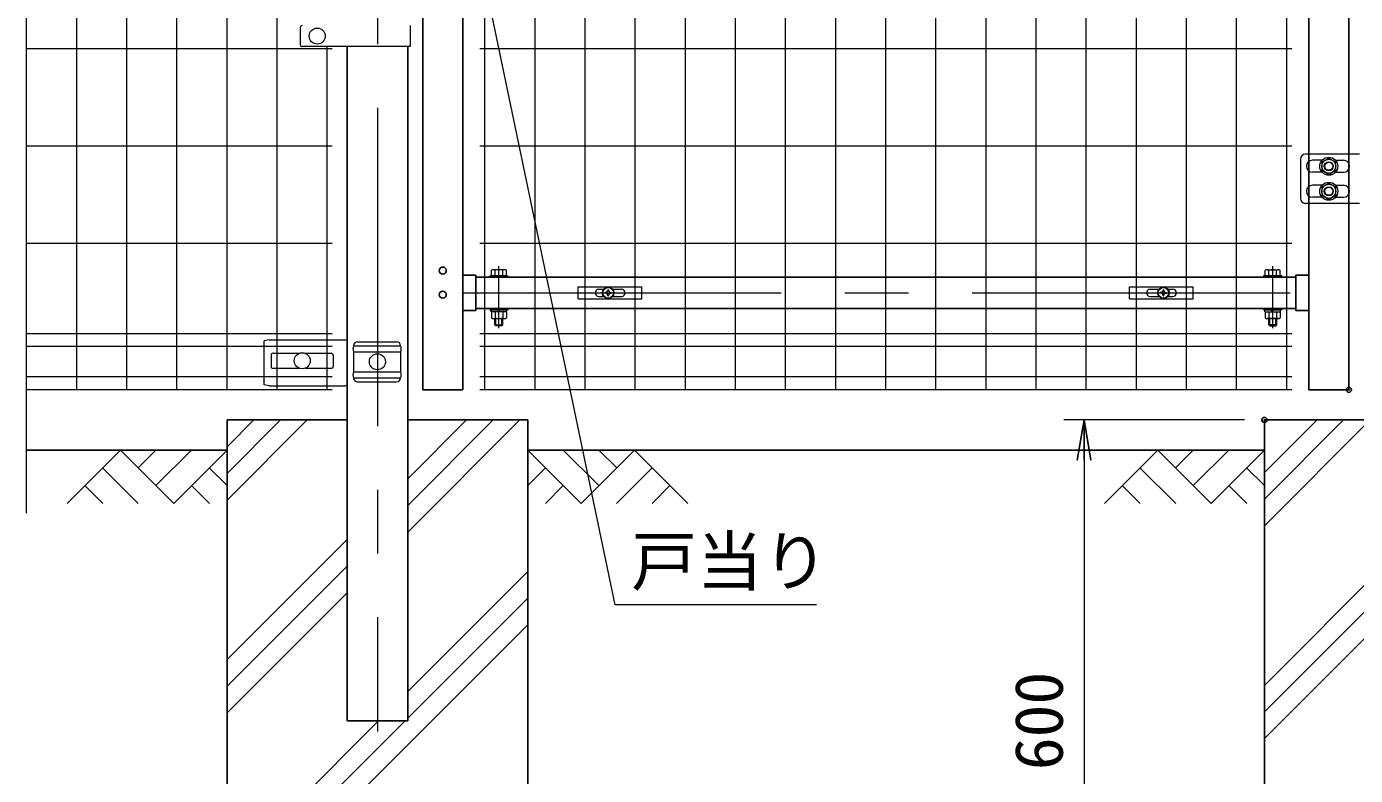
# Model space of a CAD drawing. Units: millimetres, scale not verified. Extents: x -4200 to 4200, y -2970 to 2970.
# Drawn here: x -2969 to -1643, y -911 to -165 of the extents above; entities that cross this region are included whole.
import ezdxf
from ezdxf.enums import TextEntityAlignment as Align

# ---------------------------------------------------------------- set-up
doc = ezdxf.new("R2010")
doc.units = ezdxf.units.MM
doc.header["$LTSCALE"] = 10
doc.header["$PDMODE"] = 32
doc.header["$PDSIZE"] = 5
doc.linetypes.add('USER1', pattern=[50.8, 31.75, -6.35, 6.35, -6.35])
for name, color, linetype, lineweight in [('0-1_D-STR1', 1, 'Continuous', 25), ('0-2_D-STR3', 3, 'Continuous', 13), ('0-3_D-BMK', 2, 'USER1', 13), ('0-4_D-STR-TXT', 7, 'Continuous', 13), ('0-5_D-STR-DIM', 7, 'Continuous', 13), ('0-6_D-DCR-HCH', 7, 'Continuous', 13), ('0-7_D-BGD', 7, 'Continuous', 25), ('0-8_D-STR4', 7, 'Continuous', 25), ('0-B_D-STR2', 7, 'Continuous', 13)]:
    doc.layers.add(name, color=color, linetype=linetype, lineweight=lineweight)
doc.layers.add('0-9_0', color=7, linetype='Continuous')
doc.layers.add('0-A_Defpoints', color=6, linetype='Continuous')
doc.styles.add('ＭＳ ゴシック', font='')
doc.styles.get('ＭＳ ゴシック').set_extended_font_data('MS Gothic')

# ---------------------------------------------------------------- blocks, each defined once
blk = doc.blocks.new('_Open')
at = {"layer": '0-9_0'}
blk.add_line((-10, 1.667), (0, 0), dxfattribs=at)
blk.add_lwpolyline([(-10, -1.667), (0, 0), (-10, 0)], dxfattribs=at)
blk = doc.blocks.new('A$Cc5bff5c2')
at = {"layer": '0-2_D-STR3'}
for p, q in [((-297.7, 60), (337.3, 60)), ((-297.7, -60), (-297.7, 60)), ((-95.2, 35), (-45.6, 35)), ((-18.5, 4.2), (-31.5, 3.9)), ((-31.5, 3.9), (-31.5, -4)), ((-4, 31.5), (-4.2, 18.5)), ((-4, 31.5), (4, 31.5)), ((4, 31.5), (4.2, 18.5)), ((18.5, 4.2), (31.5, 3.9)), ((31.5, 3.9), (31.5, -4)), ((45.6, 35), (134.8, 35)), ((-95.2, -35), (-45.6, -35)), ((-18.5, -4.2), (-31.5, -4)), ((-4, -31.5), (-4.2, -18.5)), ((18.5, -4.2), (31.5, -4)), ((45.6, -35), (134.8, -35))]:
    blk.add_line(p, q, dxfattribs=at)
for points in [[(-297.7, -60), (337.3, -60), (337.3, 60)], [(-4, -31.5), (4, -31.5), (4.2, -18.5)]]:
    blk.add_lwpolyline(points, dxfattribs=at)
for radius in [57.5, 52.5]:
    blk.add_circle((0, 0), radius, dxfattribs=at)
for centre, radius, start, end in [((-95.2, 0), 35, 90, 270), ((-19.1, 19), 14.9, 270, 0), ((19.1, 19), 14.9, 180, 270), ((134.8, 0), 35, 270, 90), ((-19.1, -19), 14.9, 0, 90), ((19.1, -19), 14.9, 90, 180)]:
    blk.add_arc(centre, radius, start, end, dxfattribs=at)
blk = doc.blocks.new('A$C5ba32ecb')
at = {"layer": '0-2_D-STR3'}
for p, q in [((-337.5, 60), (297.5, 60)), ((-337.5, -60), (-337.5, 60)), ((-135, 35), (-45.6, 35)), ((-18.5, 4.2), (-31.5, 3.9)), ((-31.5, 3.9), (-31.5, -4)), ((-4, 31.5), (-4.2, 18.5)), ((-4, 31.5), (4, 31.5)), ((4, 31.5), (4.2, 18.5)), ((18.5, 4.2), (31.5, 3.9)), ((31.5, 3.9), (31.5, -4)), ((45.6, 35), (95, 35)), ((-135, -35), (-45.6, -35)), ((-18.5, -4.2), (-31.5, -4)), ((-4, -31.5), (-4.2, -18.5)), ((18.5, -4.2), (31.5, -4)), ((45.6, -35), (95, -35))]:
    blk.add_line(p, q, dxfattribs=at)
for points in [[(-337.5, -60), (297.5, -60), (297.5, 60)], [(-4, -31.5), (4, -31.5), (4.2, -18.5)]]:
    blk.add_lwpolyline(points, dxfattribs=at)
for radius in [57.5, 52.5]:
    blk.add_circle((0, 0), radius, dxfattribs=at)
for centre, radius, start, end in [((-135, 0), 35, 90, 270), ((-19.1, 19), 14.9, 270, 0), ((19.1, 19), 14.9, 180, 270), ((95, 0), 35, 270, 90), ((-19.1, -19), 14.9, 0, 90), ((19.1, -19), 14.9, 90, 180)]:
    blk.add_arc(centre, radius, start, end, dxfattribs=at)

msp = doc.modelspace()

# ---------------------------------------------------------------- linework, layer by layer
at = {"layer": '0-1_D-STR1'}
for p, q in [((-2533.47, 1158.22), (-2533.47, -526.78)), ((-1689.47, 1158.22), (-1689.47, -526.78)), ((-2573.47, 421.22), (-2573.47, -526.78)), ((-2648.98, -184.53), (-2648.98, -856.78)), ((-2588.48, -184.53), (-2588.48, -856.78)), ((-2533.47, -412.53), (-2520.47, -412.53)), ((-2520.47, -412.53), (-2520.47, -447.53)), ((-2520.47, -414.53), (-1702.48, -414.53)), ((-1689.47, -412.53), (-1702.48, -412.53)), ((-1702.48, -412.53), (-1702.48, -447.53)), ((-2533.47, -447.53), (-2520.47, -447.53)), ((-2520.47, -445.53), (-1702.48, -445.53)), ((-1689.47, -447.53), (-1702.48, -447.53)), ((-2573.47, -526.78), (-2533.47, -526.78)), ((-2648.98, -856.78), (-2588.48, -856.78))]:
    msp.add_line(p, q, dxfattribs=at)
msp.add_lwpolyline([(-1649.47, 1158.22), (-1649.47, -526.78), (-1689.47, -526.78)], dxfattribs=at)
for centre in [(-2553.47, -407.78), (-2553.47, -431.78)]:
    msp.add_circle(centre, 3.5, dxfattribs=at)
at = {"layer": '0-2_D-STR3'}
for p, q in [((-2695.71, -165.53), (-2695.71, -182.53)), ((-2586.18, -163.53), (-2586.18, -184.53)), ((-2586.18, -184.53), (-2693.71, -184.53)), ((-1697.75, -296.78), (-1697.75, -335.78)), ((-1638.89, -291.78), (-1692.75, -291.78)), ((-1676.18, -297.78), (-1685.75, -297.78)), ((-1662.77, -297.78), (-1654.75, -297.78)), ((-1676.18, -309.78), (-1685.75, -309.78)), ((-1662.77, -309.78), (-1654.75, -309.78)), ((-1676.18, -322.78), (-1685.75, -322.78)), ((-1662.77, -322.78), (-1654.75, -322.78)), ((-1638.89, -340.78), (-1692.75, -340.78)), ((-1676.18, -334.78), (-1685.75, -334.78)), ((-1662.77, -334.78), (-1654.75, -334.78)), ((-2504.97, -412.93), (-2504.97, -407.48)), ((-2491.85, -406.93), (-2503.1, -406.93)), ((-2501.22, -412.93), (-2501.22, -407.48)), ((-2493.72, -412.93), (-2493.72, -407.48)), ((-2489.97, -412.93), (-2489.97, -407.48)), ((-1732.98, -412.93), (-1732.98, -407.48)), ((-1731.1, -406.93), (-1719.85, -406.93)), ((-1729.23, -412.93), (-1729.23, -407.48)), ((-1721.73, -412.93), (-1721.73, -407.48)), ((-1717.97, -412.93), (-1717.97, -407.48)), ((-2506.47, -412.93), (-2506.47, -414.53)), ((-2506.47, -412.93), (-2488.47, -412.93)), ((-2506.47, -414.53), (-2488.47, -414.53)), ((-2489.97, -412.93), (-2504.97, -412.93)), ((-2488.47, -412.93), (-2488.47, -414.53)), ((-1734.48, -412.93), (-1734.48, -414.53)), ((-1716.48, -412.93), (-1734.48, -412.93)), ((-1716.48, -414.53), (-1734.48, -414.53)), ((-1732.98, -412.93), (-1717.97, -412.93)), ((-1716.48, -412.93), (-1716.48, -414.53)), ((-2506.47, -445.53), (-2506.47, -447.13)), ((-2506.47, -445.53), (-2488.47, -445.53)), ((-2506.47, -447.13), (-2488.47, -447.13)), ((-2504.97, -449.13), (-2504.97, -455.08)), ((-2501.22, -449.13), (-2501.22, -455.08)), ((-2497.1, -449.13), (-2498.25, -447.13)), ((-2496.4, -449.13), (-2497.56, -447.13)), ((-2493.72, -449.13), (-2493.72, -455.08)), ((-2489.97, -449.13), (-2489.97, -455.08)), ((-2488.47, -445.53), (-2488.47, -447.13)), ((-1734.48, -445.53), (-1734.48, -447.13)), ((-1716.48, -445.53), (-1734.48, -445.53)), ((-1716.48, -447.13), (-1734.48, -447.13)), ((-1732.98, -449.13), (-1732.98, -455.08)), ((-1729.23, -449.13), (-1729.23, -455.08)), ((-1726.54, -449.13), (-1725.39, -447.13)), ((-1725.85, -449.13), (-1724.7, -447.13)), ((-1721.73, -449.13), (-1721.73, -455.08)), ((-1717.97, -449.13), (-1717.97, -455.08)), ((-1716.48, -445.53), (-1716.48, -447.13)), ((-2503.1, -455.64), (-2491.85, -455.64)), ((-2501.47, -461.93), (-2501.47, -455.64)), ((-2501.47, -461.93), (-2500.47, -462.93)), ((-2501.47, -461.93), (-2493.47, -461.93)), ((-2500.47, -462.93), (-2500.47, -455.64)), ((-2494.47, -462.93), (-2500.47, -462.93)), ((-2494.47, -462.93), (-2494.47, -455.64)), ((-2494.47, -462.93), (-2493.47, -461.93)), ((-2493.47, -461.93), (-2493.47, -455.64)), ((-1719.85, -455.64), (-1731.1, -455.64)), ((-1729.48, -461.93), (-1729.48, -455.64)), ((-1728.48, -462.93), (-1729.48, -461.93)), ((-1721.48, -461.93), (-1729.48, -461.93)), ((-1728.48, -462.93), (-1728.48, -455.64)), ((-1728.48, -462.93), (-1722.48, -462.93)), ((-1722.48, -462.93), (-1722.48, -455.64)), ((-1721.48, -461.93), (-1722.48, -462.93)), ((-1721.48, -461.93), (-1721.48, -455.64)), ((-2726.73, -476.98), (-2731.73, -477.98)), ((-2726.73, -476.98), (-2650.85, -476.98)), ((-2648.98, -477.38), (-2650.85, -476.98)), ((-2731.73, -521.78), (-2731.73, -477.98)), ((-2722.85, -490.28), (-2696.51, -490.28)), ((-2690.94, -490.28), (-2664.85, -490.28)), ((-2642.4, -482.78), (-2595.65, -482.78)), ((-2642.4, -488.78), (-2595.65, -488.78)), ((-2642.4, -488.78), (-2642.4, -508.78)), ((-2638.4, -478.78), (-2599.65, -478.78)), ((-2595.65, -488.78), (-2595.65, -508.78)), ((-2724.85, -492.28), (-2724.85, -503.28)), ((-2662.85, -492.28), (-2662.85, -503.28)), ((-2722.85, -505.28), (-2696.51, -505.28)), ((-2690.94, -505.28), (-2664.85, -505.28)), ((-2642.4, -508.78), (-2595.65, -508.78)), ((-2642.4, -514.78), (-2595.65, -514.78)), ((-2726.73, -522.78), (-2731.73, -521.78)), ((-2726.73, -522.78), (-2650.85, -522.78)), ((-2650.85, -522.78), (-2648.98, -521.86)), ((-2638.4, -518.78), (-2599.65, -518.78))]:
    msp.add_line(p, q, dxfattribs=at)
for points in [[(-1669.47, -295.68), (-1676.49, -299.73), (-1676.49, -307.83), (-1669.47, -311.88), (-1662.46, -307.83), (-1662.46, -299.73)], [(-1669.47, -320.68), (-1676.49, -324.73), (-1676.49, -332.83), (-1669.47, -336.88), (-1662.46, -332.83), (-1662.46, -324.73)]]:
    msp.add_lwpolyline(points, close=True, dxfattribs=at)
for points in [[(-2489.77, -449.13), (-2505.17, -449.13), (-2505.17, -447.13)], [(-2489.77, -449.13), (-2489.77, -447.13), (-2505.17, -447.13)], [(-1733.18, -449.13), (-1717.78, -449.13), (-1717.78, -447.13)], [(-1733.18, -449.13), (-1733.18, -447.13), (-1717.78, -447.13)]]:
    msp.add_lwpolyline(points, dxfattribs=at)
for centre, radius in [((-2678.73, -174.03), 8), ((-1669.47, -303.78), 9), ((-1669.47, -303.78), 7.03), ((-1669.47, -303.78), 4.5), ((-1669.48, -303.78), 4), ((-1669.47, -328.78), 9), ((-1669.47, -328.78), 7.03), ((-1669.47, -328.78), 4.5), ((-1669.47, -328.78), 4), ((-2693.73, -497.78), 8), ((-2618.73, -498.78), 8)]:
    msp.add_circle(centre, radius, dxfattribs=at)
for centre, radius, start, end in [((-2693.71, -165.53), 2, 90, 180), ((-2693.71, -182.53), 2, 180, 270), ((-1692.75, -296.78), 5, 90, 180), ((-1685.75, -303.78), 6, 90, 270), ((-1654.75, -303.78), 6, 270, 90), ((-1685.75, -328.78), 6, 90, 270), ((-1654.75, -328.78), 6, 270, 90), ((-1692.75, -335.78), 5, 180, 270), ((-2503.1, -410.39), 3.46, 57.13278, 122.86722), ((-2497.47, -419.92), 12.99, 73.22135, 106.77865), ((-2491.85, -410.39), 3.46, 57.13278, 122.86722), ((-1731.1, -410.39), 3.46, 57.13278, 122.86722), ((-1725.48, -419.92), 12.99, 73.22135, 106.77865), ((-1719.85, -410.39), 3.46, 57.13278, 122.86722), ((-2503.1, -452.18), 3.46, 237.13278, 302.86722), ((-2497.47, -442.64), 12.99, 253.22135, 286.77865), ((-2491.85, -452.18), 3.46, 237.13278, 302.86722), ((-1731.1, -452.18), 3.46, 237.13278, 302.86722), ((-1725.48, -442.64), 12.99, 253.22135, 286.77865), ((-1719.85, -452.18), 3.46, 237.13278, 302.86722), ((-2722.85, -492.28), 2, 90, 180), ((-2664.85, -492.28), 2, 0, 90), ((-2637.15, -485.78), 6.05, 150.26731, 209.73269), ((-2638.4, -482.78), 4, 90, 180), ((-2599.65, -482.78), 4, 0, 90), ((-2600.91, -485.78), 6.05, 330.26731, 29.73269), ((-2722.85, -503.28), 2, 180, 270), ((-2664.85, -503.28), 2, 270, 0), ((-2637.13, -511.78), 6.07, 150.37394, 209.62606), ((-2638.4, -514.78), 4, 180, 270), ((-2599.65, -514.78), 4, 270, 0), ((-2600.93, -511.78), 6.07, 330.37394, 29.62606)]:
    msp.add_arc(centre, radius, start, end, dxfattribs=at)
at = {"layer": '0-3_D-BMK'}
for p, q in [((-2618.73, 1278.46), (-2618.73, -867.36)), ((-2497.47, -465.38), (-2497.47, -403.29)), ((-1725.48, -465.38), (-1725.48, -403.29)), ((-2533.47, -430.03), (-1689.47, -430.03))]:
    msp.add_line(p, q, dxfattribs=at)
at = {"layer": '0-4_D-STR-TXT'}
msp.add_lwpolyline([(-2180.55, -741.23), (-2381.61, -741.23), (-2572.8, 174.06)], dxfattribs=at)
at = {"layer": '0-5_D-STR-DIM'}
for p, q in [((-1753.73, -556.78), (-1933.73, -556.78)), ((-1913.73, -596.78), (-1913.73, -1116.78))]:
    msp.add_line(p, q, dxfattribs=at)
at = {"layer": '0-6_D-DCR-HCH'}
for p, q in [((-2768.73, -636.68), (-2688.83, -556.78)), ((-2768.73, -610.17), (-2715.34, -556.78)), ((-2768.73, -583.65), (-2741.86, -556.78)), ((-2588.48, -668.56), (-2476.7, -556.78)), ((-2588.48, -642.05), (-2503.21, -556.78)), ((-2588.48, -615.53), (-2529.73, -556.78)), ((-1733.73, -662.34), (-1628.17, -556.78)), ((-1733.73, -635.83), (-1654.68, -556.78)), ((-1733.73, -609.31), (-1681.2, -556.78)), ((-2875.15, -586.78), (-2928.36, -640)), ((-2875.15, -586.78), (-2821.94, -640)), ((-2857.41, -604.52), (-2839.68, -586.78)), ((-2839.68, -622.26), (-2804.2, -586.78)), ((-2821.94, -640), (-2768.73, -586.78)), ((-2415.51, -640), (-2468.73, -586.78)), ((-2397.78, -622.26), (-2433.25, -586.78)), ((-2362.3, -586.78), (-2415.51, -640)), ((-2379.95, -604.61), (-2397.78, -586.78)), ((-2362.3, -586.78), (-2309.09, -640)), ((-1840.15, -586.78), (-1893.36, -640)), ((-1840.15, -586.78), (-1786.94, -640)), ((-1822.41, -604.52), (-1804.68, -586.78)), ((-1804.68, -622.26), (-1769.2, -586.78)), ((-1786.94, -640), (-1733.73, -586.78)), ((-2892.89, -604.52), (-2857.25, -640)), ((-2786.46, -604.52), (-2768.73, -622.18)), ((-2450.99, -604.52), (-2468.73, -622.18)), ((-2344.56, -604.52), (-2380.2, -640)), ((-1857.89, -604.52), (-1822.25, -640)), ((-1751.46, -604.52), (-1733.73, -622.18)), ((-2910.62, -622.26), (-2892.81, -640)), ((-2804.2, -622.26), (-2786.38, -640)), ((-2433.25, -622.26), (-2451.07, -640)), ((-2326.83, -622.26), (-2344.65, -640)), ((-1875.62, -622.26), (-1857.81, -640)), ((-1769.2, -622.26), (-1751.38, -640)), ((-2768.73, -795.78), (-2648.98, -676.03)), ((-2768.73, -822.3), (-2648.98, -702.55)), ((-1733.73, -821.44), (-1613.98, -701.69)), ((-2588.48, -827.66), (-2468.73, -707.91)), ((-2768.73, -848.81), (-2648.98, -729.06)), ((-1733.73, -847.96), (-1613.98, -728.21)), ((-2588.48, -854.18), (-2468.73, -734.43)), ((-1733.73, -874.47), (-1613.98, -754.72)), ((-2768.73, -1060.95), (-2468.73, -760.95)), ((-2768.73, -1034.43), (-2591.08, -856.78)), ((-2768.73, -1007.91), (-2617.6, -856.78))]:
    msp.add_line(p, q, dxfattribs=at)
at = {"layer": '0-7_D-BGD'}
for p, q in [((-2968.73, -586.78), (-2768.73, -586.78)), ((-2468.73, -586.78), (-1733.73, -586.78))]:
    msp.add_line(p, q, dxfattribs=at)
at = {"layer": '0-8_D-STR4'}
for p, q in [((-2768.73, -556.78), (-2768.73, -1156.78)), ((-2768.73, -556.78), (-2648.98, -556.78)), ((-2588.48, -556.78), (-2468.73, -556.78)), ((-2468.73, -556.78), (-2468.73, -1156.78)), ((-1733.73, -556.78), (-1733.73, -1156.78)), ((-1613.98, -556.78), (-1733.73, -556.78))]:
    msp.add_line(p, q, dxfattribs=at)
at = {"layer": '0-A_Defpoints'}
for p in [(-1649.47, -526.78), (-1733.73, -556.78)]:
    msp.add_point(p, dxfattribs=at)
at = {"layer": '0-B_D-STR2'}
for p, q in [((-2918.73, -526.78), (-2918.73, 1243.22)), ((-2868.73, -526.78), (-2868.73, 1243.22)), ((-2818.73, -526.78), (-2818.73, 1243.22)), ((-2768.73, -526.78), (-2768.73, 1243.22)), ((-2718.73, -526.78), (-2718.73, 1243.22)), ((-2511.47, -526.78), (-2511.47, 1243.22)), ((-2461.47, -526.78), (-2461.47, 1243.22)), ((-2411.47, -526.78), (-2411.47, 1243.22)), ((-1811.47, -526.78), (-1811.47, 1243.22)), ((-1761.47, -526.78), (-1761.47, 1243.22)), ((-1711.47, -526.78), (-1711.47, 1243.22)), ((-2361.47, -526.78), (-2361.47, 593.22)), ((-2311.47, -526.78), (-2311.47, 593.22)), ((-2261.47, -526.78), (-2261.47, 593.22)), ((-2211.47, -526.78), (-2211.47, 593.22)), ((-2161.47, -526.78), (-2161.47, 593.22)), ((-2111.47, -526.78), (-2111.47, 593.22)), ((-2061.47, -526.78), (-2061.47, 593.22)), ((-2011.47, -526.78), (-2011.47, 593.22)), ((-1961.47, -526.78), (-1961.47, 593.22)), ((-1911.47, -526.78), (-1911.47, 593.22)), ((-1861.47, -526.78), (-1861.47, 593.22)), ((-2968.73, -649.78), (-2968.73, 332.56)), ((-2668.73, -526.78), (-2668.73, -184.53)), ((-2663.73, -186.78), (-2968.73, -186.78)), ((-1706.47, -186.78), (-2516.47, -186.78)), ((-2663.73, -283.78), (-2968.73, -283.78)), ((-1706.47, -283.78), (-2516.47, -283.78)), ((-2663.73, -380.78), (-2968.73, -380.78)), ((-1706.47, -380.78), (-2516.47, -380.78)), ((-2663.73, -470.78), (-2968.73, -470.78)), ((-1706.47, -470.78), (-2516.47, -470.78)), ((-2663.73, -483.66), (-2968.73, -483.66)), ((-1706.47, -483.66), (-2516.47, -483.66)), ((-2663.73, -513.91), (-2968.73, -513.91)), ((-1706.47, -513.91), (-2516.47, -513.91)), ((-2663.73, -526.78), (-2968.73, -526.78)), ((-1706.47, -526.78), (-2516.47, -526.78))]:
    msp.add_line(p, q, dxfattribs=at)

# ---------------------------------------------------------------- block references
at = {"layer": '0-2_D-STR3', "xscale": 0.1, "yscale": 0.1}
for name, p in [('A$Cc5bff5c2', (-2388.48, -430.03)), ('A$C5ba32ecb', (-1834.47, -430.03))]:
    msp.add_blockref(name, p, dxfattribs=at)
at = {"layer": '0-5_D-STR-DIM', "xscale": 4, "yscale": 4, "rotation": 90}
msp.add_blockref('_Open', (-1913.73, -556.78), dxfattribs=at)

# ---------------------------------------------------------------- texts
at = {"layer": '0-4_D-STR-TXT', "style": 'ＭＳ ゴシック'}
msp.add_text('戸当り', height=48.09, dxfattribs=at).set_placement((-2365.57, -736.14), align=Align.BOTTOM_LEFT)
at = {"layer": '0-5_D-STR-DIM', "style": 'ＭＳ ゴシック'}
msp.add_text('600', height=48.09, rotation=90, dxfattribs=at).set_placement((-1920.47, -906.03), align=Align.BOTTOM_LEFT)

doc.saveas('drawing.dxf')
